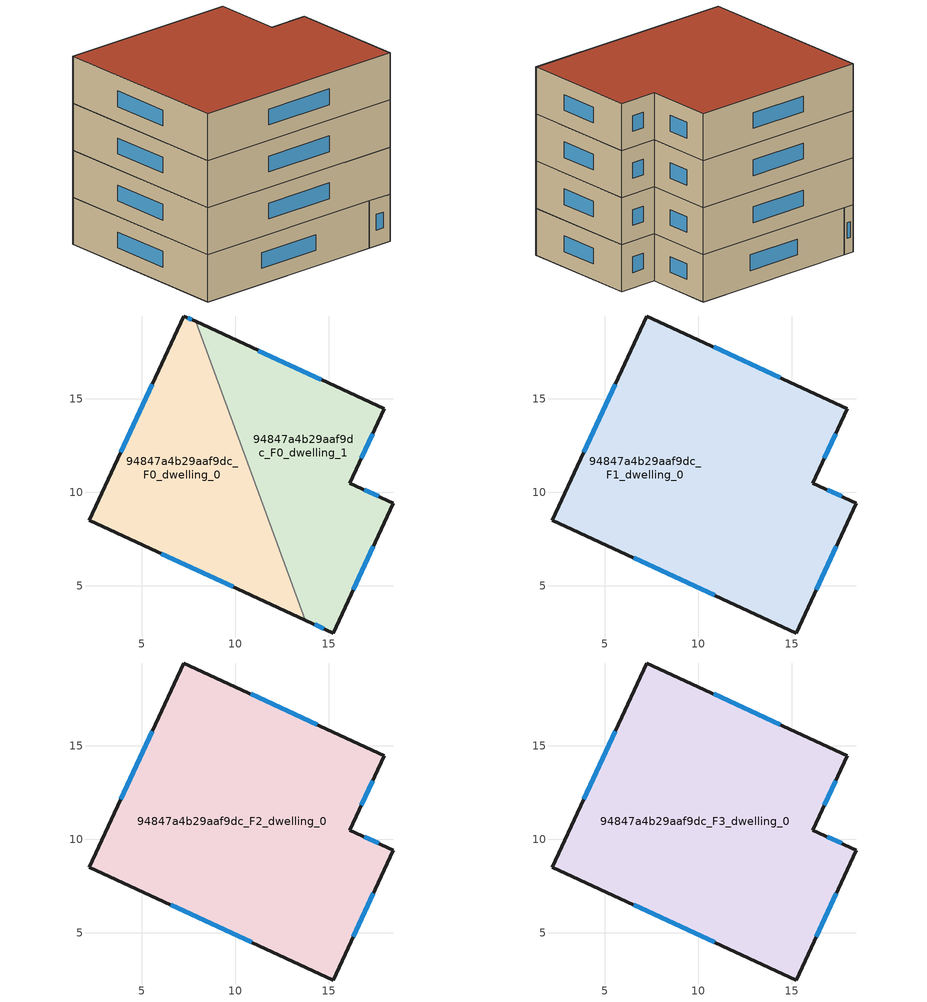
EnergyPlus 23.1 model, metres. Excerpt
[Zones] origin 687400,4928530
94847a4b29aaf9dc_F0_dwelling_0
 floor ground (EU_floor_Construction): 13.76,3.17 7.88,19.14 7.25,19.43 2.2,8.5 z0
 wall outside (EU_wall_Construction): 13.76,3.17 2.2,8.5 7.25,19.43 7.88,19.14 z0:3
 wall to 94847a4b29aaf9dc_F0_dwelling_1 (EU_wall_Construction): 7.88,19.14 13.76,3.17 z0:3
 window (EU_Window_Construction): 3.88,12.14 5.56,15.79 / 7.46,19.33 7.67,19.24 / 9.9,4.94 6.05,6.72 z1:2
94847a4b29aaf9dc_F0_dwelling_1
 floor ground (EU_floor_Construction): 15.24,2.48 18.45,9.43 16.13,10.5 17.97,14.47 7.88,19.14 13.76,3.17 z0
 wall outside (EU_wall_Construction): 7.88,19.14 17.97,14.47 16.13,10.5 18.45,9.43 15.24,2.48 13.76,3.17 z0:3
 window (EU_Window_Construction): 17.38,7.12 16.31,4.8 / 14.74,2.71 14.25,2.94 / 11.24,17.58 14.6,16.03 / 17.35,13.15 16.74,11.83 / 16.9,10.15 17.67,9.79 z1:2
94847a4b29aaf9dc_F1_dwelling_0
 floor to 94847a4b29aaf9dc_F0_dwelling_0 (EU_floor_Construction): 13.76,3.17 7.88,19.14 7.25,19.43 2.2,8.5 z3
 floor to 94847a4b29aaf9dc_F0_dwelling_1 (EU_floor_Construction): 15.24,2.48 18.45,9.43 16.13,10.5 17.97,14.47 7.88,19.14 13.76,3.17 z3
 wall outside (EU_wall_Construction): 18.45,9.43 15.24,2.48 2.2,8.5 7.25,19.43 17.97,14.47 16.13,10.5 18.45,9.43 z3:6
 window (EU_Window_Construction): 17.38,7.12 16.31,4.8 / 10.89,4.49 6.54,6.5 / 3.88,12.14 5.56,15.79 / 10.82,17.78 14.39,16.13 / 17.35,13.15 16.74,11.83 / 16.9,10.15 17.67,9.79 z4:5
94847a4b29aaf9dc_F2_dwelling_0
 floor to 94847a4b29aaf9dc_F1_dwelling_0 (EU_floor_Construction): 15.24,2.48 18.45,9.43 16.13,10.5 17.97,14.47 7.25,19.43 2.2,8.5 z6
 wall outside (EU_wall_Construction): 18.45,9.43 15.24,2.48 2.2,8.5 7.25,19.43 17.97,14.47 16.13,10.5 18.45,9.43 z6:9
 window (EU_Window_Construction): 17.38,7.12 16.31,4.8 / 10.89,4.49 6.54,6.5 / 3.88,12.14 5.56,15.79 / 10.82,17.78 14.39,16.13 / 17.35,13.15 16.74,11.83 / 16.9,10.15 17.67,9.79 z7:8
94847a4b29aaf9dc_F3_dwelling_0
 floor to 94847a4b29aaf9dc_F2_dwelling_0 (EU_floor_Construction): 15.24,2.48 18.45,9.43 16.13,10.5 17.97,14.47 7.25,19.43 2.2,8.5 z9
 wall outside (EU_wall_Construction): 18.45,9.43 15.24,2.48 2.2,8.5 7.25,19.43 17.97,14.47 16.13,10.5 18.45,9.43 z9:12
 window (EU_Window_Construction): 17.38,7.12 16.31,4.8 / 10.89,4.49 6.54,6.5 / 3.88,12.14 5.56,15.79 / 10.82,17.78 14.39,16.13 / 17.35,13.15 16.74,11.83 / 16.9,10.15 17.67,9.79 z10:11
 roof outside (EU_roof_Construction): 17.97,14.47 16.13,10.5 18.45,9.43 15.24,2.48 2.2,8.5 7.25,19.43 z12
[Building]
EU S2 Campaign: North Axis=0; Terrain=City; Solar Distribution=FullExterior
[Site:Location]
Bologna: Latitude=44.5; Longitude=11.25; Time Zone=1; Elevation=37
[SizingPeriod:WeatherFileDays]
AnnualSizingPeriod: Begin Month=1; Begin Day of Month=1; End Month=12; End Day of Month=31; Day of Week for Start Day=Monday; Use Weather File Daylight Saving Period=No; Use Weather File Rain and Snow Indicators=No
[MATERIAL]
EU_InternalMass_Material: Roughness=MediumRough; Thickness=0.1; Conductivity=1; Density=1800; Specific Heat=900; Thermal Absorptance=0.9; Solar Absorptance=0.7; Visible Absorptance=0.7
[MATERIAL:NOMASS] Roughness=MediumRough; Thermal Absorptance=0.9; Solar Absorptance=0.7; Visible Absorptance=0.7
Name | Thermal Resistance
EU_wall_NoMass | 0.937881
EU_roof_NoMass | 0.548572
EU_floor_NoMass | 0.71348
[WINDOWMATERIAL:SIMPLEGLAZINGSYSTEM]
EU_Window_SimpleGlazing: UFactor=4.25633; Solar Heat Gain Coefficient=0.85; Visible Transmittance=0.85
[CONSTRUCTION]
EU_wall_Construction: EU_wall_NoMass
EU_roof_Construction: EU_roof_NoMass
EU_floor_Construction: EU_floor_NoMass
EU_InternalMass_Construction: EU_InternalMass_Material
EU_Window_Construction: EU_Window_SimpleGlazing
[ZONE] Type=1; Multiplier=1; Ceiling Height=autocalculate; Floor Area=autocalculate; Part of Total Floor Area=Yes
Name | Volume
94847a4b29aaf9dc_F0_dwelling_0 | 242.524
94847a4b29aaf9dc_F1_dwelling_0 | 485.005
94847a4b29aaf9dc_F2_dwelling_0; 94847a4b29aaf9dc_F3_dwelling_0 | 485.006
94847a4b29aaf9dc_F0_dwelling_1 | 242.493
[INTERNALMASS] Construction=EU_InternalMass_Construction
Name | Zone or ZoneList | Surface Area
94847a4b29aaf9dc_F0_dwelling_0_EU_InternalMass | 94847a4b29aaf9dc_F0_dwelling_0 | 80.8412
94847a4b29aaf9dc_F0_dwelling_1_EU_InternalMass | 94847a4b29aaf9dc_F0_dwelling_1 | 80.8311
94847a4b29aaf9dc_F1_dwelling_0_EU_InternalMass | 94847a4b29aaf9dc_F1_dwelling_0 | 161.669
94847a4b29aaf9dc_F2_dwelling_0_EU_InternalMass | 94847a4b29aaf9dc_F2_dwelling_0 | 161.669
94847a4b29aaf9dc_F3_dwelling_0_EU_InternalMass | 94847a4b29aaf9dc_F3_dwelling_0 | 161.669
[OTHEREQUIPMENT] Fuel Type=Electricity; Design Level Calculation Method=Watts/Area; Power per Zone Floor Area=1; Fraction Latent=0; Fraction Radiant=0; Fraction Lost=0; Carbon Dioxide Generation Rate=0; EndUse Subcategory=EU_Step8_InternalGains
Name | Zone or ZoneList or Space or SpaceList | Schedule
EU_Step8_InternalGain_94847a4b29aaf9dc_F0_dwelling_0_f000 | 94847a4b29aaf9dc_F0_dwelling_0 | EU_Step8_GainSchedule_94847a4b29aaf9dc_F0_dwelling_0_f000
EU_Step8_InternalGain_94847a4b29aaf9dc_F0_dwelling_1_f000 | 94847a4b29aaf9dc_F0_dwelling_1 | EU_Step8_GainSchedule_94847a4b29aaf9dc_F0_dwelling_1_f000
EU_Step8_InternalGain_94847a4b29aaf9dc_F1_dwelling_0_f000 | 94847a4b29aaf9dc_F1_dwelling_0 | EU_Step8_GainSchedule_94847a4b29aaf9dc_F1_dwelling_0_f000
EU_Step8_InternalGain_94847a4b29aaf9dc_F2_dwelling_0_f000 | 94847a4b29aaf9dc_F2_dwelling_0 | EU_Step8_GainSchedule_94847a4b29aaf9dc_F2_dwelling_0_f000
EU_Step8_InternalGain_94847a4b29aaf9dc_F3_dwelling_0_f000 | 94847a4b29aaf9dc_F3_dwelling_0 | EU_Step8_GainSchedule_94847a4b29aaf9dc_F3_dwelling_0_f000
[ZONEVENTILATION:DESIGNFLOWRATE] Schedule=EU_AlwaysOn; Design Flow Rate Calculation Method=AirChanges/Hour; Air Changes per Hour=0.687892; Ventilation Type=Natural; Fan Pressure Rise=0; Fan Total Efficiency=1; Constant Term Coefficient=1; Temperature Term Coefficient=0; Velocity Term Coefficient=0; Velocity Squared Term Coefficient=0; Minimum Indoor Temperature=-100; Maximum Indoor Temperature=100; Delta Temperature=-100; Minimum Outdoor Temperature=-100; Maximum Outdoor Temperature=100; Maximum Wind Speed=40
Name | Zone or ZoneList or Space or SpaceList
EU_ConstantAir_94847a4b29aaf9dc_F0_dwelling_0 | 94847a4b29aaf9dc_F0_dwelling_0
EU_ConstantAir_94847a4b29aaf9dc_F0_dwelling_1 | 94847a4b29aaf9dc_F0_dwelling_1
EU_ConstantAir_94847a4b29aaf9dc_F1_dwelling_0 | 94847a4b29aaf9dc_F1_dwelling_0
EU_ConstantAir_94847a4b29aaf9dc_F2_dwelling_0 | 94847a4b29aaf9dc_F2_dwelling_0
EU_ConstantAir_94847a4b29aaf9dc_F3_dwelling_0 | 94847a4b29aaf9dc_F3_dwelling_0
[HVACTEMPLATE:THERMOSTAT] Constant Heating Setpoint=20; Constant Cooling Setpoint=50
EU_HeatOnly_94847a4b29aaf9dc_F0_dwelling_0; EU_HeatOnly_94847a4b29aaf9dc_F0_dwelling_1; EU_HeatOnly_94847a4b29aaf9dc_F1_dwelling_0; EU_HeatOnly_94847a4b29aaf9dc_F2_dwelling_0; EU_HeatOnly_94847a4b29aaf9dc_F3_dwelling_0
[HVACTEMPLATE:ZONE:IDEALLOADSAIRSYSTEM] System Availability Schedule=EU_AlwaysOn; Maximum Heating Supply Air Temperature=50; Minimum Cooling Supply Air Temperature=13; Maximum Heating Supply Air Humidity Ratio=0.0156; Minimum Cooling Supply Air Humidity Ratio=0.0077; Heating Limit=NoLimit; Cooling Limit=NoLimit; Heating Availability Schedule=EU_AlwaysOn; Cooling Availability Schedule=EU_CoolingOff; Dehumidification Control Type=ConstantSensibleHeatRatio; Cooling Sensible Heat Ratio=0.7; Dehumidification Setpoint=60; Humidification Control Type=None; Humidification Setpoint=30; Outdoor Air Method=None; Outdoor Air Flow Rate per Person=0.00944; Outdoor Air Flow Rate per Zone Floor Area=0; Outdoor Air Flow Rate per Zone=0; Demand Controlled Ventilation Type=None; Outdoor Air Economizer Type=NoEconomizer; Heat Recovery Type=None; Sensible Heat Recovery Effectiveness=0.7; Latent Heat Recovery Effectiveness=0.65
Name | Template Thermostat
94847a4b29aaf9dc_F0_dwelling_0 | EU_HeatOnly_94847a4b29aaf9dc_F0_dwelling_0
94847a4b29aaf9dc_F0_dwelling_1 | EU_HeatOnly_94847a4b29aaf9dc_F0_dwelling_1
94847a4b29aaf9dc_F1_dwelling_0 | EU_HeatOnly_94847a4b29aaf9dc_F1_dwelling_0
94847a4b29aaf9dc_F2_dwelling_0 | EU_HeatOnly_94847a4b29aaf9dc_F2_dwelling_0
94847a4b29aaf9dc_F3_dwelling_0 | EU_HeatOnly_94847a4b29aaf9dc_F3_dwelling_0
[SIZING:ZONE] Zone Cooling Design Supply Air Temperature Input Method=SupplyAirTemperature; Zone Cooling Design Supply Air Temperature=13; Zone Heating Design Supply Air Temperature Input Method=SupplyAirTemperature; Zone Heating Design Supply Air Temperature=50; Zone Cooling Design Supply Air Humidity Ratio=0.008; Zone Heating Design Supply Air Humidity Ratio=0.008; Cooling Design Air Flow Method=DesignDay; Cooling Design Air Flow Rate=0; Cooling Minimum Air Flow per Zone Floor Area=0.000762; Cooling Minimum Air Flow=0; Cooling Minimum Air Flow Fraction=0.2; Heating Design Air Flow Method=DesignDay; Heating Design Air Flow Rate=0; Heating Maximum Air Flow per Zone Floor Area=0.002032; Heating Maximum Air Flow=0.141576; Heating Maximum Air Flow Fraction=0.3; Account for Dedicated Outdoor Air System=No; Dedicated Outdoor Air System Control Strategy=NeutralSupplyAir; Dedicated Outdoor Air Low Setpoint Temperature for Design=autosize; Dedicated Outdoor Air High Setpoint Temperature for Design=autosize; Zone Load Sizing Method=Sensible Load Only No Latent Load; Zone Latent Cooling Design Supply Air Humidity Ratio Input Method=HumidityRatioDifference; Zone Cooling Design Supply Air Humidity Ratio Difference=0.005; Zone Latent Heating Design Supply Air Humidity Ratio Input Method=HumidityRatioDifference; Zone Humidification Design Supply Air Humidity Ratio Difference=0.005
94847a4b29aaf9dc_F0_dwelling_0; 94847a4b29aaf9dc_F0_dwelling_1; 94847a4b29aaf9dc_F1_dwelling_0; 94847a4b29aaf9dc_F2_dwelling_0; 94847a4b29aaf9dc_F3_dwelling_0
[SCHEDULE:CONSTANT]
Name | Hourly Value
EU_AlwaysOn | 1
EU_CoolingOff | 0
[SCHEDULE:FILE] Column Number=1; Rows to Skip at Top=0; Number of Hours of Data=8760; Column Separator=Comma; Interpolate to Timestep=No; Minutes per Item=60; Adjust Schedule for Daylight Savings=Yes
Name | File
EU_Step8_GainSchedule_94847a4b29aaf9dc_F0_dwelling_0_f000 | ../../schedules/94847a4b29aaf9dc/94847a4b29aaf9dc_F0_dwelling_0_f000_gain.csv
EU_Step8_GainSchedule_94847a4b29aaf9dc_F0_dwelling_1_f000 | ../../schedules/94847a4b29aaf9dc/94847a4b29aaf9dc_F0_dwelling_1_f000_gain.csv
EU_Step8_GainSchedule_94847a4b29aaf9dc_F1_dwelling_0_f000 | ../../schedules/94847a4b29aaf9dc/94847a4b29aaf9dc_F1_dwelling_0_f000_gain.csv
EU_Step8_GainSchedule_94847a4b29aaf9dc_F2_dwelling_0_f000 | ../../schedules/94847a4b29aaf9dc/94847a4b29aaf9dc_F2_dwelling_0_f000_gain.csv
EU_Step8_GainSchedule_94847a4b29aaf9dc_F3_dwelling_0_f000 | ../../schedules/94847a4b29aaf9dc/94847a4b29aaf9dc_F3_dwelling_0_f000_gain.csv
